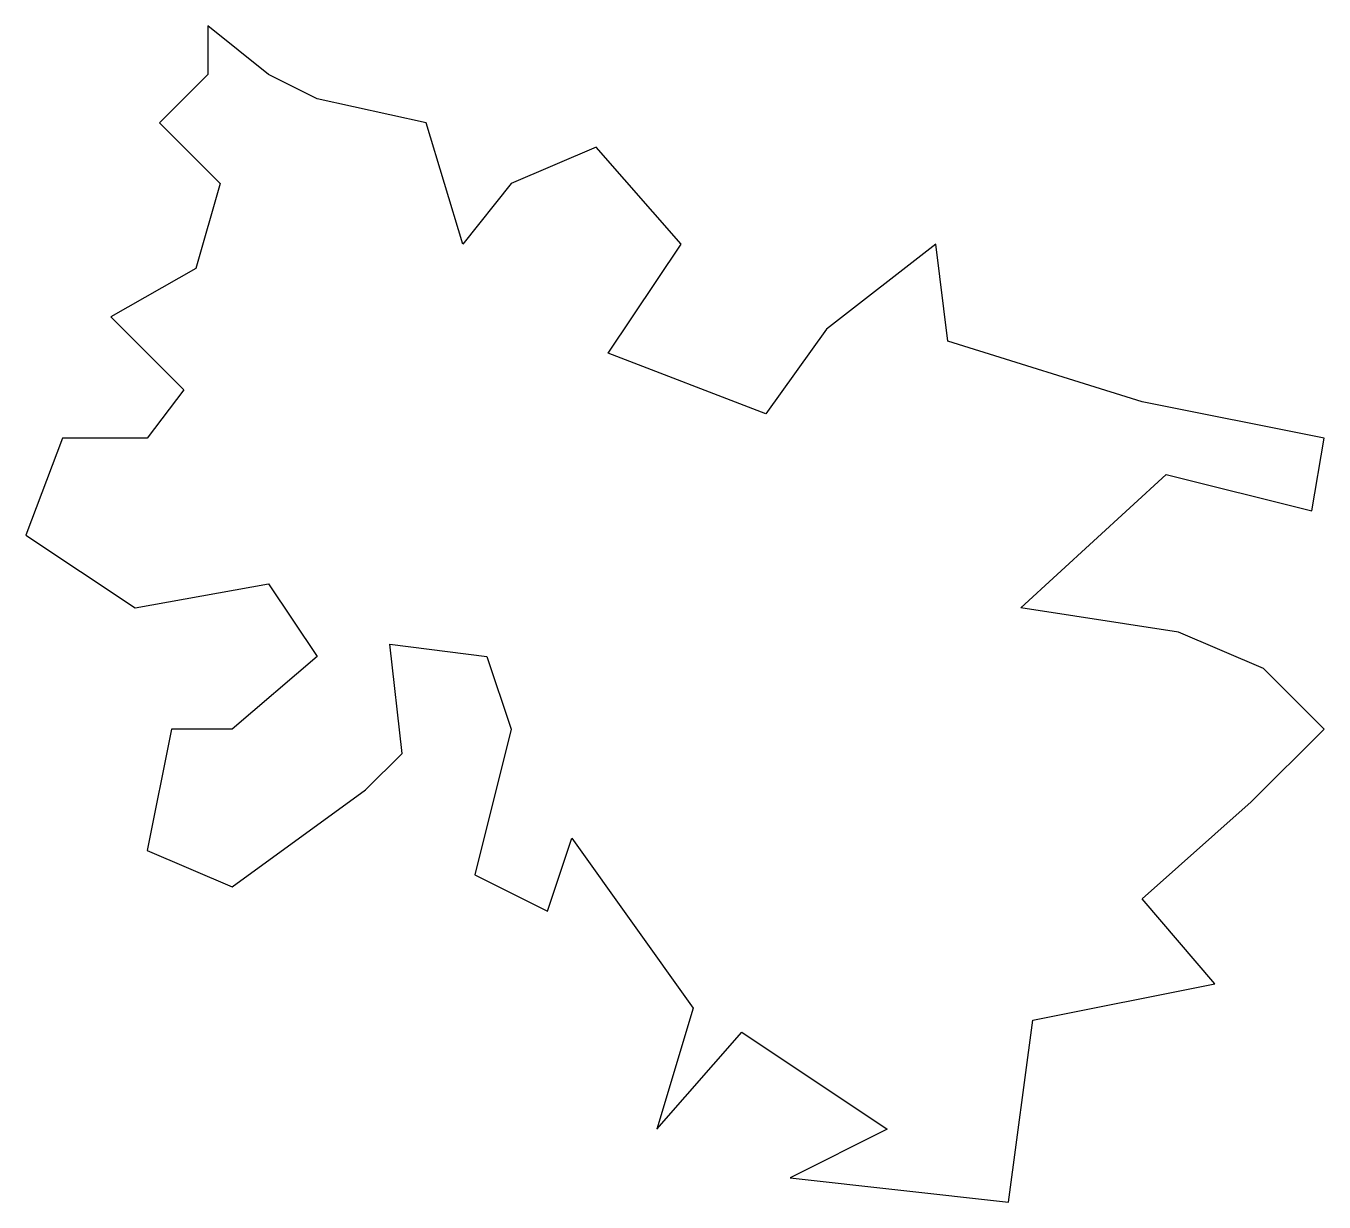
# Model space of a CAD drawing. Extents: x -0.404 to 0.347, y -0.282 to 0.399.
import ezdxf

# ---------------------------------------------------------------- set-up
doc = ezdxf.new("R2010")
doc.units = 0
doc.layers.get('0').update_dxf_attribs({"color": 8, "linetype": 'CONTINUOUS'})

msp = doc.modelspace()

# ---------------------------------------------------------------- linework, layer by layer
at = {"color": 0}
msp.add_lwpolyline([(-0.26359, 0.37096), (-0.29869, 0.39904), (-0.29869, 0.37096), (-0.32677, 0.34289), (-0.29167, 0.3078), (-0.30571, 0.25867), (-0.35486, 0.2306), (-0.31273, 0.18849), (-0.33379, 0.16042), (-0.38294, 0.16042), (-0.404, 0.10427), (-0.34082, 0.06216), (-0.26359, 0.0762), (-0.2355, 0.03409), (-0.28465, -0.00802), (-0.31975, -0.00802), (-0.33379, -0.0782), (-0.28465, -0.09926), (-0.20742, -0.04311), (-0.18636, -0.02206), (-0.19338, 0.04111), (-0.13721, 0.03409), (-0.12317, -0.00802), (-0.14423, -0.09224), (-0.10211, -0.11329), (-0.08806, -0.07118), (-0.01786, -0.16944), (-0.03892, -0.23962), (0.01023, -0.18347), (0.09448, -0.23962), (0.03831, -0.26769), (0.16469, -0.28173), (0.17873, -0.17646), (0.28404, -0.1554), (0.24192, -0.10627), (0.3051, -0.05013), (0.34723, -0.00802), (0.31212, 0.02707), (0.26298, 0.04813), (0.17171, 0.06216), (0.25596, 0.13936), (0.34021, 0.11831), (0.34723, 0.16042), (0.24192, 0.18147), (0.12958, 0.21656), (0.12256, 0.27271), (0.05937, 0.22358), (0.02427, 0.17445), (-0.067, 0.20955), (-0.02488, 0.27271), (-0.07402, 0.32886), (-0.12317, 0.3078), (-0.15125, 0.27271), (-0.17231, 0.34289), (-0.2355, 0.35693)], close=True, dxfattribs=at)

doc.saveas('drawing.dxf')
